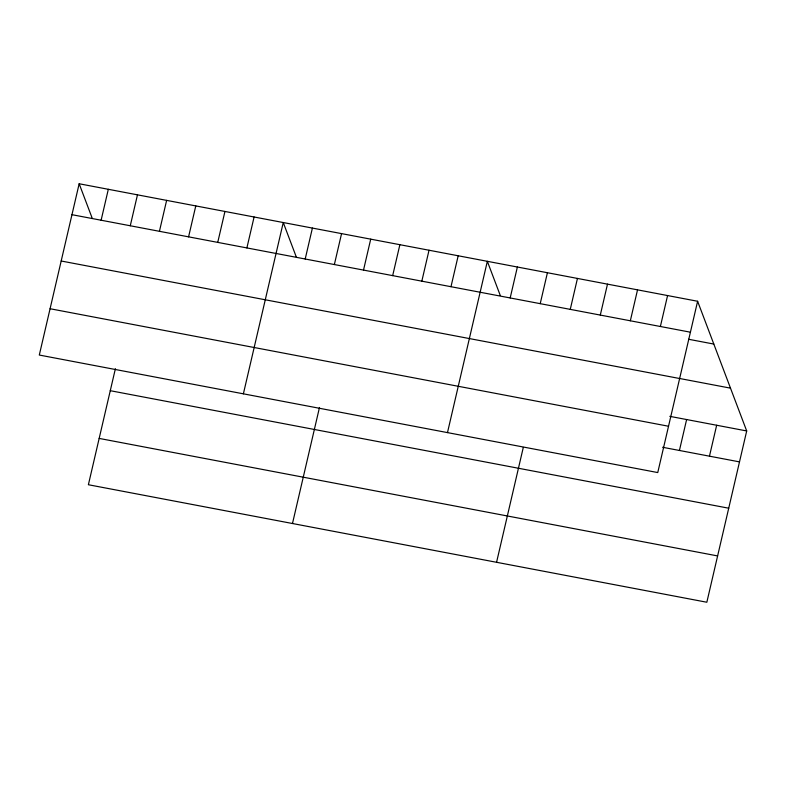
<?xml version="1.0" encoding="UTF-8"?>
<svg xmlns="http://www.w3.org/2000/svg" width="786" height="786" viewBox="0 0 786 786"><rect width="100%" height="100%" fill="white"/><g stroke="black" fill="none" stroke-linecap="round" stroke-linejoin="round"><path stroke-width="1.18" d="M79.16 183.757L39.3 355.046L657.754 472.563L697.614 301.264L79.16 183.757L92.119 217.987M101.119 220.227L108.321 189.298M130.27 225.769L137.471 194.83M115.395 368.693L88.386 484.736L706.84 602.243L746.7 430.954L697.614 301.264M159.43 231.31L166.632 200.371M188.581 236.841L195.783 205.912M217.742 242.383L224.943 211.454M246.892 247.924L254.094 216.995M243.385 393.825L283.255 222.536L296.214 256.767M305.204 259.007L312.406 228.068M334.364 264.548L341.566 233.609M292.48 523.515L319.48 407.472M363.515 270.089L370.717 239.15M392.676 275.621L399.877 244.692M421.827 281.162L429.028 250.233M450.987 286.703L458.189 255.774M447.48 432.605L487.34 261.316L500.299 295.546M510.183 297.953L517.375 267.014M540.218 303.661L547.42 272.722M496.565 562.295L523.299 447.411M570.263 309.37L577.455 278.431M600.298 315.078L607.499 284.139M630.333 320.786L637.534 289.847M660.378 326.495L667.579 295.556M679.428 450.466L686.62 419.537M709.463 456.175L716.665 425.246M71.958 214.686L690.413 332.203M688.575 339.267L713.816 344.062M61.18 261.001L679.635 378.518M680.037 378.567L730.499 388.156M669.8 416.344L746.7 430.954M50.078 308.731L668.532 426.238M662.598 447.273L739.498 461.883M110.266 390.691L728.72 508.208M99.164 438.411L717.618 555.928"/></g></svg>
